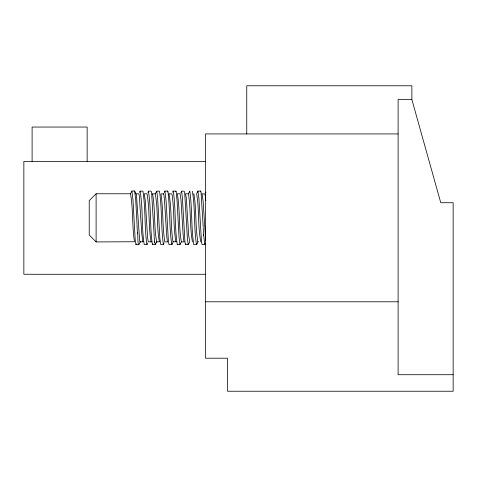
<?xml version="1.0" encoding="UTF-8"?>
<svg xmlns="http://www.w3.org/2000/svg" width="477" height="477" viewBox="0 0 477 477"><rect width="100%" height="100%" fill="white"/><g stroke="black" fill="none" stroke-linecap="round" stroke-linejoin="round"><path stroke-width="0.72" d="M180.914 193.006L181.027 192.273M205.706 192.833L205.82 192.106M164.022 242.751L163.587 244.6L160.755 244.606L159.873 238.452L157.666 198.736L156.784 191.223L155.192 193.817L152.354 193.972M139.707 192.499L140.041 191.17L142.909 191.11C145.676 208.628 144.376 226.7 146.827 244.302L147.047 244.552L147.482 242.948M172.763 192.297L173.091 191.122L175.995 191.164L176.216 191.832L177.086 200.972L179.042 237.194L179.912 244.457L181.379 241.911C178.601 226.092 180.145 209.546 177.289 193.769L180.091 193.781L180.974 199.547L183.18 235.352L183.836 241.153L184.277 241.845L181.379 241.911M164.499 192.404L164.827 191.11L167.618 191.074M147.971 192.475L148.413 191.152L151.179 191.158L151.614 192.768L154.226 236.55M196.894 243.747L196.679 244.516L193.811 244.612C190.997 227.076 192.332 208.932 189.84 191.301L188.248 193.787L185.464 193.817L186.322 197.824L188.689 235.423L189.763 241.875L188.403 244.48L185.434 244.445L184.993 242.262L182.351 197.496L181.689 191.688L181.248 191.36M197.556 192.213L197.883 191.08L200.704 191.062L201.032 192.016L203.208 227.04M205.164 243.604L204.728 244.588L202.075 244.629L201.521 242.37L198.879 197.77L197.883 191.08M200.376 191.832L200.704 191.062M185.654 244.474L185.875 243.777M156.349 191.873L156.563 191.182L159.455 191.122C162.091 208.687 160.898 226.76 163.372 244.385L163.587 244.6M188.624 243.801L188.188 244.445L187.425 238.917L184.706 193.251L184.271 191.217L181.469 191.164M180.348 243.825L180.133 244.492L177.283 244.564C174.516 227.046 175.882 208.908 173.312 191.301L173.091 191.122M164.941 191.062L166.044 200.465L168.464 242.101L169.019 244.623L171.75 244.618L172.078 243.926M175.667 191.527L175.995 191.164M136.291 243.968L135.963 244.606L135.188 239.484L132.988 199.958L131.885 191.015L130.507 193.769C133.292 209.504 131.968 225.907 134.478 241.744L96.11 241.928L89.229 235.048L89.229 200.65L96.11 193.769L130.507 193.769M148.413 191.152C151.287 208.652 149.748 226.802 152.378 244.385L152.819 243.932M189.399 191.724L189.619 191.152M151.221 241.887L151.006 241.779C148.472 225.937 149.79 209.534 147.035 193.769L144.185 193.817L145.258 200.274L147.62 237.868L148.269 241.809L151.221 241.887L151.442 241.32M155.532 244.081L155.317 244.546L152.598 244.522M173.419 241.463L171.863 244.576M138.992 244.188L138.771 244.618L135.963 244.606M196.679 244.516L198.146 241.606L197.931 241.928C195.081 226.146 196.631 209.6 193.847 193.781L193.632 193.972M197.776 191.271L196.619 193.799C199.44 209.498 197.663 226.593 200.805 241.821M177.283 244.564L177.504 244.206M152.568 193.781C155.353 209.6 153.803 226.146 156.653 241.928L156.867 241.606L155.317 244.546L154.661 241.75M168.906 193.883C171.994 208.998 170.414 226.038 172.99 241.72L176.126 241.618M156.653 241.928L159.598 241.666M163.343 194.014L163.563 193.775L163.784 194.211L164.446 199.356L166.652 235.149L167.308 241.082L167.749 241.869L164.821 241.875C162.258 226.08 163.378 209.802 160.952 193.972L163.563 193.775M131.885 191.015L134.639 191.015L136.44 195.045L139.666 240.384L140.095 241.911L143.07 241.708M140.095 241.911L140.316 241.72C136.869 250.634 138.384 233.825 137.465 232.567M192.32 191.217C195.439 208.27 193.71 227.004 196.458 244.516M169.12 193.817L171.941 193.924C174.463 209.767 173.145 226.17 175.906 241.922M398.11 133.93L205.48 133.93L205.48 358.209L227.493 358.209L227.493 391.229L453.15 391.229L453.15 202.725L440.766 202.725L411.872 99.526L398.11 99.526L398.11 374.719L453.15 374.719M205.48 161.447L23.85 161.447L23.85 274.275L205.48 274.275M147.047 244.552L144.227 244.552C141.323 227.04 143.219 208.419 140.041 191.17M205.48 301.792L398.11 301.792M136.011 193.769L138.885 193.865L139.326 195.916L141.747 233.348L142.85 241.911M155.192 193.817C158.269 209.337 156.492 226.181 159.378 241.922M188.248 193.787L188.469 193.96C190.967 209.791 189.655 226.199 192.434 241.928M171.75 244.618C169.156 227.177 170.158 209.248 167.94 191.7M134.639 191.015L135.724 199.756L137.03 224.53M204.728 244.588L203.643 234.672M205.67 240.092L203.089 200.823L202.015 193.781L204.991 194.002L205.82 200.573M411.872 99.526L411.872 85.771L246.758 85.771L246.758 133.93M96.11 193.769L96.11 241.928M87.142 161.447L87.142 127.049L32.108 127.049L32.108 161.447M203.661 235.882A25.054 0.632 87.6 0 1 203.19 227.833M167.505 191.134A25.054 1.234 89.8 0 1 167.94 191.981M154.667 242.286A25.066 1.049 88.5 0 1 154.22 237.236M137.483 233.808A25.06 0.584 87.5 0 1 137.006 225.138"/></g></svg>
